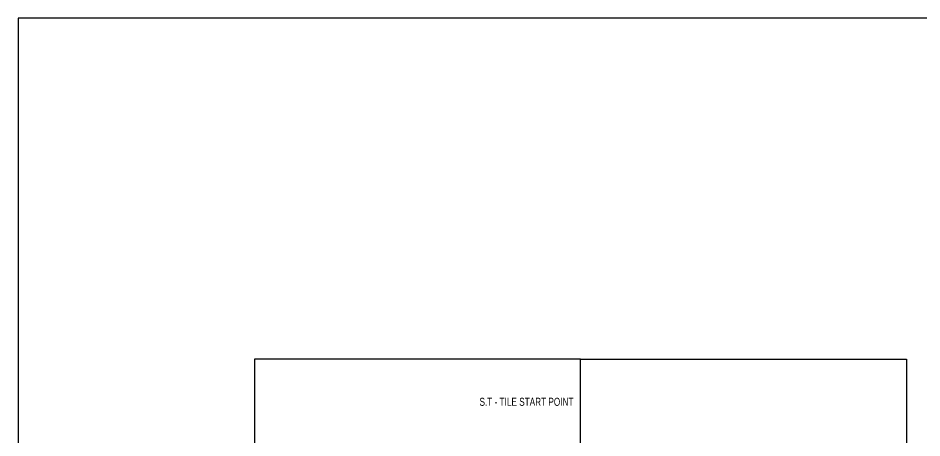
# Model space of a CAD drawing. Header units: inches. Extents: x 3365147 to 3374664, y 1380917 to 1384908.
# Drawn here: x 3370147 to 3370825, y 1384594 to 1384908 of the extents above; entities that cross this region are included whole.
import ezdxf

# ---------------------------------------------------------------- set-up
doc = ezdxf.new("R2010")
doc.units = ezdxf.units.IN
doc.header["$LTSCALE"] = 18
doc.header["$MEASUREMENT"] = 0
doc.linetypes.add('CONTINOUS', pattern=[0])
doc.layers.add('TILE-START POINT TEXT-01_BC', color=2, linetype='CONTINOUS', lineweight=18)
doc.layers.add('WALL-00_BC', color=7, linetype='Continuous', lineweight=30)
doc.styles.add('DIM_BC', font='swisscl.ttf')

msp = doc.modelspace()

# ---------------------------------------------------------------- linework, layer by layer
at = {"layer": 'WALL-00_BC'}
msp.add_lwpolyline([(3370147.47308, 1383944.32416), (3371276.66347, 1383944.32416), (3371276.66347, 1384908.22609), (3370147.47308, 1384908.22609)], close=True, dxfattribs=at)
at = {"layer": 'WALL-00_BC', "transparency": 33554687}
for points in [[(3370568.89349, 1384653.01905), (3370324.53833, 1384653.01905), (3370324.53833, 1384156.25629), (3370568.89349, 1384156.25629)], [(3370568.89349, 1384653.01905), (3370813.24864, 1384653.01905), (3370813.24864, 1384156.25629), (3370568.89349, 1384156.25629)]]:
    msp.add_lwpolyline(points, close=True, dxfattribs=at)

# ---------------------------------------------------------------- texts
at = {"layer": 'TILE-START POINT TEXT-01_BC', "transparency": 33554687, "insert": (3370525.45185, 1384620.96693), "char_height": 6, "attachment_point": 5, "style": 'DIM_BC'}
msp.add_mtext('\\pi-18,l24,t24;S.T - TILE START POINT ', dxfattribs=at)

doc.saveas('drawing.dxf')
